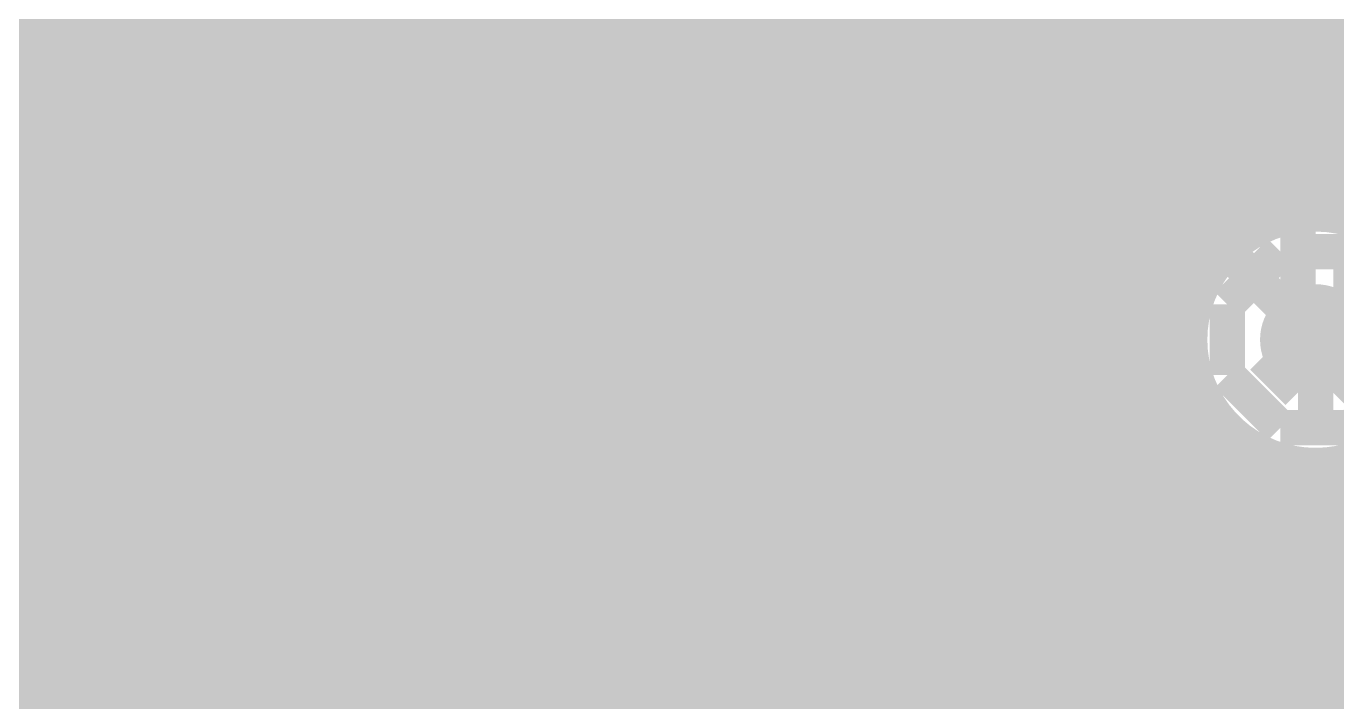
# Model space of a CAD drawing. Extents: x 980 to 1163, y 595 to 881.
# Drawn here: x 1112.76 to 1122.21, y 814.45 to 819.32 of the extents above; entities that cross this region are included whole.
import ezdxf

# ---------------------------------------------------------------- set-up
doc = ezdxf.new("R2010")
doc.units = 0
doc.header["$LTSCALE"] = 10
doc.header["$MEASUREMENT"] = 0
doc.layers.get('0').update_dxf_attribs({"linetype": 'CONTINUOUS'})
for name, color, linetype in [('22-304-2_BOT', 7, 'CONTINUOUS'), ('22-304-2_DRD', 7, 'CONTINUOUS'), ('22-304-2_DRL', 2, 'CONTINUOUS'), ('22-304-2_IN1', 4, 'CONTINUOUS'), ('22-304-2_IN2', 3, 'CONTINUOUS'), ('22-304-2_SMB', 5, 'CONTINUOUS'), ('22-304-2_SPB', 14, 'CONTINUOUS'), ('22-304-2_SSB', 12, 'CONTINUOUS'), ('22-304-2_TOP', 13, 'CONTINUOUS'), ('THRUHOLE_TAP', 7, 'CONTINUOUS')]:
    doc.layers.add(name, color=color, linetype=linetype)

# ---------------------------------------------------------------- blocks, each defined once
blk = doc.blocks.new('RECTANGLE_4')
blk.add_solid([(0.25019, 0.40005), (0.25019, -0.40005), (-0.25019, 0.40005), (-0.25019, -0.40005)])
blk = doc.blocks.new('ROUND_39')
at = {"const_width": 0.40005}
blk.add_lwpolyline([(-0.200024, 0, 1), (0.200024, 0, 1)], format="xyb", close=True, dxfattribs=at)
blk = doc.blocks.new('ROUND_88')
at = {"const_width": 0.10033}
blk.add_lwpolyline([(-0.050164, 0, 1), (0.050164, 0, 1)], format="xyb", close=True, dxfattribs=at)
blk = doc.blocks.new('ROUND_42')
at = {"const_width": 0.40005}
blk.add_lwpolyline([(-0.200024, 0, 1), (0.200024, 0, 1)], format="xyb", close=True, dxfattribs=at)
blk = doc.blocks.new('ROUND_80')
at = {"const_width": 0.10033}
blk.add_lwpolyline([(-0.050164, 0, 1), (0.050164, 0, 1)], format="xyb", close=True, dxfattribs=at)

msp = doc.modelspace()

# ---------------------------------------------------------------- linework, layer by layer
at = {"layer": '22-304-2_BOT'}
for points, const_width in [([(1118.7543, 818.4754), (1118.7695, 818.4602), (1119.8973, 818.4602), (1120.6593, 819.2222), (1120.6593, 820.0858)], 0.635), ([(1121.9293, 820.0858), (1121.9293, 817.1902), (1122.0563, 817.0632)], 0.254), ([(1112.6837, 819.3187), (1112.6837, 814.5536)], 0.254), ([(1112.8894, 819.2222), (1110.9209, 819.2222)], 0.254), ([(1112.9123, 819.2145), (1112.9123, 814.6578)], 0.254), ([(1113.1409, 819.179), (1113.1409, 814.6933)], 0.254), ([(1113.3517, 819.1968), (1113.3517, 818.9301)], 0.254), ([(1113.3517, 818.9936), (1110.9869, 818.9936)], 0.254), ([(1114.6217, 818.9301), (1113.3517, 818.9301)], 0.254), ([(1113.3695, 818.9301), (1113.3695, 814.9448)], 0.254), ([(1113.5981, 818.9301), (1113.5981, 814.9448)], 0.254), ([(1113.8267, 818.9301), (1113.8267, 814.9448)], 0.254), ([(1114.0553, 818.9301), (1114.0553, 814.9448)], 0.254), ([(1114.2839, 818.9301), (1114.2839, 814.9448)], 0.254), ([(1114.5125, 818.9301), (1114.5125, 814.9448)], 0.254), ([(1115.2668, 818.9301), (1114.6217, 818.9301)], 0.254), ([(1114.7411, 818.9301), (1114.7411, 814.9448)], 0.254), ([(1114.9697, 818.9301), (1114.9697, 814.9448)], 0.254), ([(1115.1983, 818.9301), (1115.1983, 814.9448)], 0.254), ([(1115.564, 818.9301), (1115.2668, 818.9301)], 0.254), ([(1115.4269, 818.9301), (1115.4269, 814.9448)], 0.254), ([(1115.4853, 818.765), (1111.0428, 818.765)], 0.254), ([(1117.4843, 818.4754), (1116.3565, 818.4754), (1116.3413, 818.4602)], 0.635), ([(1116.3413, 818.4602), (1116.3565, 818.4754), (1117.4843, 818.4754)], 0.635), ([(1117.4843, 818.4754), (1116.3565, 818.4754), (1116.3413, 818.4602)], 0.635), ([(1118.7543, 818.4754), (1118.7543, 817.4442)], 0.635), ([(1118.7543, 818.4754), (1118.7543, 817.4442)], 0.635), ([(1121.2943, 818.6938), (1121.2943, 817.5559)], 0.254), ([(1121.2358, 818.6303), (1120.4891, 817.8836)], 0.254), ([(1115.437, 818.5364), (1111.0885, 818.5364)], 0.254), ([(1121.2943, 818.5364), (1121.1393, 818.5364)], 0.254), ([(1121.1419, 818.5364), (1121.1419, 814.9448)], 0.254), ([(1115.4472, 818.3078), (1111.1216, 818.3078)], 0.254), ([(1121.2943, 818.3078), (1120.9107, 818.3078)], 0.254), ([(1120.9133, 818.3078), (1120.9133, 814.9448)], 0.254), ([(1115.5183, 818.0792), (1111.1444, 818.0792)], 0.254), ([(1121.2943, 818.0792), (1120.6821, 818.0792)], 0.254), ([(1120.6847, 818.0792), (1120.6847, 814.9448)], 0.254), ([(1115.6682, 817.8506), (1111.1571, 817.8506)], 0.254), ([(1115.6555, 817.8658), (1115.6555, 814.9448)], 0.254), ([(1121.2943, 817.8506), (1120.4535, 817.8506)], 0.254), ([(1120.4561, 817.8531), (1120.4561, 814.9448)], 0.254), ([(1115.9933, 817.622), (1111.1597, 817.622)], 0.254), ([(1115.8841, 817.6753), (1115.8841, 814.9448)], 0.254), ([(1116.7273, 817.6372), (1116.7273, 817.5686)], 0.254), ([(1119.8973, 817.6347), (1119.6407, 817.6347)], 0.254), ([(1121.2943, 817.622), (1119.6433, 817.622)], 0.254), ([(1119.7703, 817.6347), (1119.7703, 814.9448)], 0.254), ([(1119.9989, 817.6397), (1119.9989, 814.9448)], 0.254), ([(1120.2275, 817.7032), (1120.2275, 814.9448)], 0.254), ([(1116.1127, 817.5813), (1116.1127, 814.9448)], 0.254), ([(1116.3413, 817.5534), (1116.3413, 814.9448)], 0.254), ([(1116.5699, 817.5813), (1116.5699, 813.7942)], 0.254), ([(1117.8551, 817.5686), (1116.7273, 817.5686)], 0.254), ([(1116.7985, 817.5686), (1116.7985, 813.5656)], 0.254), ([(1117.0271, 817.5686), (1117.0271, 808.0462)], 0.254), ([(1117.2557, 817.5686), (1117.2557, 808.0462)], 0.254), ([(1117.4843, 817.5686), (1117.4843, 809.4686)], 0.254), ([(1117.7129, 817.5686), (1117.7129, 809.4686)], 0.254), ([(1117.8475, 817.3934), (1111.152, 817.3934)], 0.254), ([(1121.2104, 817.3934), (1119.661, 817.3934)], 0.254), ([(1117.8907, 817.1648), (1111.1317, 817.1648)], 0.254), ([(1121.1546, 817.1648), (1119.6179, 817.1648)], 0.254), ([(1117.9415, 817.0403), (1117.9415, 809.4686)], 0.254), ([(1119.5417, 816.992), (1119.5417, 814.6933)], 0.254), ([(1118.0024, 816.9362), (1111.1038, 816.9362)], 0.254), ([(1121.1571, 816.9362), (1119.5061, 816.9362)], 0.254), ([(1118.2234, 816.7076), (1111.0631, 816.7076)], 0.254), ([(1118.1701, 816.7482), (1118.1701, 809.4686)], 0.254), ([(1121.2206, 816.7076), (1119.2851, 816.7076)], 0.254), ([(1119.3131, 816.7279), (1119.3131, 814.6705)], 0.254), ([(1118.3987, 816.6085), (1118.3987, 809.4686)], 0.254), ([(1119.0845, 816.5983), (1119.0845, 814.5841)], 0.254), ([(1118.6273, 816.545), (1118.6273, 813.9694)], 0.254), ([(1118.8559, 816.5425), (1118.8559, 814.4089)], 0.254), ([(1121.3603, 816.479), (1111.0123, 816.479)], 0.254), ([(1121.3705, 816.4688), (1121.3705, 814.9448)], 0.254), ([(1121.6524, 816.2504), (1110.9488, 816.2504)], 0.254), ([(1121.5991, 816.2783), (1121.5991, 814.9448)], 0.254), ([(1121.8277, 816.1843), (1121.8277, 814.9448)], 0.254), ([(1122.0563, 816.1564), (1122.0563, 814.9448)], 0.254), ([(1122.2849, 816.1843), (1122.2849, 814.9448)], 0.254), ([(1122.8437, 816.0218), (1110.8726, 816.0218)], 0.254), ([(1122.8437, 815.7932), (1110.7863, 815.7932)], 0.254), ([(1122.8437, 815.5646), (1110.6847, 815.5646)], 0.254), ([(1122.8437, 815.336), (1110.5704, 815.336)], 0.254), ([(1122.8437, 815.1074), (1110.4408, 815.1074)], 0.254), ([(1113.3517, 814.9448), (1113.3517, 814.6756)], 0.254), ([(1114.6217, 814.9448), (1113.3517, 814.9448)], 0.254), ([(1115.2668, 814.9448), (1114.6217, 814.9448)], 0.254), ([(1116.5368, 814.9448), (1115.2668, 814.9448)], 0.254), ([(1116.5368, 814.9448), (1116.5368, 813.8272)], 0.254), ([(1120.9717, 814.9448), (1119.7017, 814.9448)], 0.254), ([(1119.7017, 814.9448), (1119.7017, 814.6756)], 0.254), ([(1121.6168, 814.9448), (1120.9717, 814.9448)], 0.254), ([(1122.3433, 814.9448), (1121.6168, 814.9448)], 0.254), ([(1113.3517, 814.8788), (1110.2961, 814.8788)], 0.254), ([(1119.7017, 814.8788), (1116.5368, 814.8788)], 0.254), ([(1112.8869, 814.6502), (1110.131, 814.6502)], 0.254), ([(1119.2369, 814.6502), (1116.5368, 814.6502)], 0.254), ([(1118.8686, 814.4216), (1116.5368, 814.4216)], 0.254)]:
    msp.add_lwpolyline(points, dxfattribs=dict(at, const_width=const_width))
at = {"layer": '22-304-2_BOT', "const_width": 0.254}
for points in [[(1112.2595, 820.0858, 0.414214), (1113.1663, 819.179)], [(1112.2595, 820.0858, 0.414214), (1113.1663, 819.179)], [(1113.1663, 819.179, 0.051451), (1113.3514, 819.1981)], [(1113.1663, 819.179, 0.051451), (1113.3514, 819.1981)], [(1115.564, 818.9275, 0.136178), (1115.4343, 818.4602)], [(1115.564, 818.9275, 0.136178), (1115.4343, 818.4602)], [(1121.2435, 818.638, 0.022865), (1121.2944, 818.6938)], [(1121.2435, 818.638, 0.022865), (1121.2944, 818.6938)], [(1115.4345, 818.4602, 0.414214), (1116.3413, 817.5534)], [(1115.4345, 818.4602, 0.414214), (1116.3413, 817.5534)], [(1119.8973, 817.6347, 0.198912), (1120.481, 817.8764)], [(1119.8973, 817.6347, 0.198912), (1120.481, 817.8764)], [(1116.3413, 817.5534, 0.109464), (1116.7243, 817.6383)], [(1116.3413, 817.5534, 0.109464), (1116.7243, 817.6383)], [(1119.661, 817.4442, 0.052969), (1119.6408, 817.6347)], [(1117.8551, 817.5686, 0.0344), (1117.8465, 817.4442)], [(1121.2943, 817.5559, 0.1445), (1121.1488, 817.0632)], [(1117.8475, 817.4442, 0.414214), (1118.7543, 816.5374)], [(1118.7543, 816.5374, 0.414214), (1119.661, 817.4442)], [(1121.1495, 817.0632, 0.414214), (1122.0563, 816.1564)], [(1122.0563, 816.1564, 0.268585), (1122.8437, 816.611)], [(1113.1663, 814.6933, 0.414214), (1112.2595, 813.7866)], [(1113.3517, 814.6756, 0.051451), (1113.1663, 814.6947)], [(1119.5163, 814.6933, 0.414214), (1118.6095, 813.7866)], [(1119.7017, 814.6756, 0.051451), (1119.5163, 814.6947)]]:
    msp.add_lwpolyline(points, format="xyb", dxfattribs=at)
at = {"layer": '22-304-2_DRD', "const_width": 0.254}
for points in [[(1116.0873, 819.0952), (1115.7063, 818.7142)], [(1116.0873, 819.0952), (1115.7063, 818.7142)], [(1116.0873, 819.0952), (1115.7063, 818.7142)], [(1116.5953, 819.0952), (1116.0873, 819.0952)], [(1116.5953, 819.0952), (1116.0873, 819.0952)], [(1116.5953, 819.0952), (1116.0873, 819.0952)], [(1116.9763, 818.7142), (1116.5953, 819.0952)], [(1116.9763, 818.7142), (1116.5953, 819.0952)], [(1116.9763, 818.7142), (1116.5953, 819.0952)], [(1122.4373, 819.0952), (1122.0563, 818.7142)], [(1122.4373, 819.0952), (1122.0563, 818.7142)], [(1116.0873, 818.8412), (1116.0873, 818.7142)], [(1116.2143, 818.8412), (1116.0873, 818.8412)], [(1116.0873, 818.8412), (1116.0873, 818.7142)], [(1116.2143, 818.8412), (1116.0873, 818.8412)], [(1116.0873, 818.8412), (1116.0873, 818.7142)], [(1116.2143, 818.8412), (1116.0873, 818.8412)], [(1116.2143, 818.7142), (1116.2143, 818.8412)], [(1116.2143, 818.7142), (1116.2143, 818.8412)], [(1116.2143, 818.7142), (1116.2143, 818.8412)], [(1116.4683, 818.8412), (1116.4683, 818.7142)], [(1116.5953, 818.8412), (1116.4683, 818.8412)], [(1116.4683, 818.8412), (1116.4683, 818.7142)], [(1116.5953, 818.8412), (1116.4683, 818.8412)], [(1116.4683, 818.8412), (1116.4683, 818.7142)], [(1116.5953, 818.8412), (1116.4683, 818.8412)], [(1116.5953, 818.7142), (1116.5953, 818.8412)], [(1116.5953, 818.7142), (1116.5953, 818.8412)], [(1116.5953, 818.7142), (1116.5953, 818.8412)], [(1115.7063, 818.7142), (1115.7063, 818.2062)], [(1115.7063, 818.7142), (1115.7063, 818.2062)], [(1115.7063, 818.7142), (1115.7063, 818.2062)], [(1116.0873, 818.7142), (1116.2143, 818.7142)], [(1116.0873, 818.7142), (1116.2143, 818.7142)], [(1116.0873, 818.7142), (1116.2143, 818.7142)], [(1116.4683, 818.7142), (1116.5953, 818.7142)], [(1116.4683, 818.7142), (1116.5953, 818.7142)], [(1116.4683, 818.7142), (1116.5953, 818.7142)], [(1116.9763, 818.2062), (1116.9763, 818.7142)], [(1116.9763, 818.2062), (1116.9763, 818.7142)], [(1116.9763, 818.2062), (1116.9763, 818.7142)], [(1122.0563, 818.7142), (1122.0563, 818.2062)], [(1122.0563, 818.7142), (1122.0563, 818.2062)], [(1116.2143, 818.0792), (1115.9603, 818.3332)], [(1116.2143, 818.0792), (1115.9603, 818.3332)], [(1116.2143, 818.0792), (1115.9603, 818.3332)], [(1116.7223, 818.3332), (1116.4683, 818.0792)], [(1116.7223, 818.3332), (1116.4683, 818.0792)], [(1116.7223, 818.3332), (1116.4683, 818.0792)], [(1122.5643, 818.0792), (1122.3103, 818.3332)], [(1122.5643, 818.0792), (1122.3103, 818.3332)], [(1115.7063, 818.2062), (1116.0873, 817.8252)], [(1115.7063, 818.2062), (1116.0873, 817.8252)], [(1115.7063, 818.2062), (1116.0873, 817.8252)], [(1116.5953, 817.8252), (1116.9763, 818.2062)], [(1116.5953, 817.8252), (1116.9763, 818.2062)], [(1116.5953, 817.8252), (1116.9763, 818.2062)], [(1122.0563, 818.2062), (1122.4373, 817.8252)], [(1122.0563, 818.2062), (1122.4373, 817.8252)], [(1116.4683, 818.0792), (1116.2143, 818.0792)], [(1116.4683, 818.0792), (1116.2143, 818.0792)], [(1116.4683, 818.0792), (1116.2143, 818.0792)], [(1118.5003, 818.0792), (1118.1193, 817.6982)], [(1118.5003, 818.0792), (1118.1193, 817.6982)], [(1119.0083, 818.0792), (1118.5003, 818.0792)], [(1119.0083, 818.0792), (1118.5003, 818.0792)], [(1119.3893, 817.6982), (1119.0083, 818.0792)], [(1119.3893, 817.6982), (1119.0083, 818.0792)], [(1116.0873, 817.8252), (1116.5953, 817.8252)], [(1116.0873, 817.8252), (1116.5953, 817.8252)], [(1116.0873, 817.8252), (1116.5953, 817.8252)], [(1118.5003, 817.8252), (1118.5003, 817.6982)], [(1118.6273, 817.8252), (1118.5003, 817.8252)], [(1118.5003, 817.8252), (1118.5003, 817.6982)], [(1118.6273, 817.8252), (1118.5003, 817.8252)], [(1118.6273, 817.6982), (1118.6273, 817.8252)], [(1118.6273, 817.6982), (1118.6273, 817.8252)], [(1118.8813, 817.8252), (1118.8813, 817.6982)], [(1119.0083, 817.8252), (1118.8813, 817.8252)], [(1118.8813, 817.8252), (1118.8813, 817.6982)], [(1119.0083, 817.8252), (1118.8813, 817.8252)], [(1119.0083, 817.6982), (1119.0083, 817.8252)], [(1119.0083, 817.6982), (1119.0083, 817.8252)], [(1118.1193, 817.6982), (1118.1193, 817.1902)], [(1118.1193, 817.6982), (1118.1193, 817.1902)], [(1118.5003, 817.6982), (1118.6273, 817.6982)], [(1118.5003, 817.6982), (1118.6273, 817.6982)], [(1118.8813, 817.6982), (1119.0083, 817.6982)], [(1118.8813, 817.6982), (1119.0083, 817.6982)], [(1119.3893, 817.1902), (1119.3893, 817.6982)], [(1119.3893, 817.1902), (1119.3893, 817.6982)], [(1121.8023, 817.6982), (1121.4213, 817.3172)], [(1122.3103, 817.6982), (1121.8023, 817.6982)], [(1122.6913, 817.3172), (1122.3103, 817.6982)], [(1121.8023, 817.4442), (1121.8023, 817.3172)], [(1121.9293, 817.4442), (1121.8023, 817.4442)], [(1121.9293, 817.3172), (1121.9293, 817.4442)], [(1122.1833, 817.4442), (1122.1833, 817.3172)], [(1122.3103, 817.4442), (1122.1833, 817.4442)], [(1122.3103, 817.3172), (1122.3103, 817.4442)], [(1118.6273, 817.0632), (1118.3733, 817.3172)], [(1118.6273, 817.0632), (1118.3733, 817.3172)], [(1119.1353, 817.3172), (1118.8813, 817.0632)], [(1119.1353, 817.3172), (1118.8813, 817.0632)], [(1121.4213, 817.3172), (1121.4213, 816.8092)], [(1121.8023, 817.3172), (1121.9293, 817.3172)], [(1122.1833, 817.3172), (1122.3103, 817.3172)], [(1118.1193, 817.1902), (1118.5003, 816.8092)], [(1118.1193, 817.1902), (1118.5003, 816.8092)], [(1119.0083, 816.8092), (1119.3893, 817.1902)], [(1119.0083, 816.8092), (1119.3893, 817.1902)], [(1118.8813, 817.0632), (1118.6273, 817.0632)], [(1118.8813, 817.0632), (1118.6273, 817.0632)], [(1121.9293, 816.6822), (1121.6753, 816.9362)], [(1122.4373, 816.9362), (1122.1833, 816.6822)], [(1118.5003, 816.8092), (1119.0083, 816.8092)], [(1118.5003, 816.8092), (1119.0083, 816.8092)], [(1121.4213, 816.8092), (1121.8023, 816.4282)], [(1122.3103, 816.4282), (1122.6913, 816.8092)], [(1122.1833, 816.6822), (1121.9293, 816.6822)], [(1121.8023, 816.4282), (1122.3103, 816.4282)], [(1112.9123, 814.4216), (1112.5313, 814.0406)], [(1113.4203, 814.4216), (1112.9123, 814.4216)], [(1113.8013, 814.0406), (1113.4203, 814.4216)], [(1119.2623, 814.4216), (1118.8813, 814.0406)], [(1119.7703, 814.4216), (1119.2623, 814.4216)], [(1120.1513, 814.0406), (1119.7703, 814.4216)]]:
    msp.add_lwpolyline(points, dxfattribs=at)
at = {"layer": '22-304-2_IN1', "const_width": 0.254}
for points in [[(1112.8107, 826.3342), (1112.8107, 808.6532)], [(1113.0393, 826.3342), (1113.0393, 808.4119)], [(1113.2679, 826.3342), (1113.2679, 805.5773)], [(1113.4965, 826.3342), (1113.4965, 805.8389)], [(1113.7251, 826.3342), (1113.7251, 805.971)], [(1113.9537, 826.3342), (1113.9537, 812.2118)], [(1114.1823, 826.3342), (1114.1823, 812.5801)], [(1114.4109, 826.3342), (1114.4109, 812.7426)], [(1114.6395, 826.3342), (1114.6395, 812.8214)], [(1114.8681, 826.3342), (1114.8681, 812.8391)], [(1115.0967, 824.2768), (1115.0967, 812.796)], [(1118.5257, 824.2768), (1118.5257, 804.5029)], [(1118.7543, 824.0482), (1118.7543, 804.5003)], [(1115.3253, 823.9085), (1115.3253, 812.6842)], [(1116.4683, 823.8043), (1116.4683, 795.4732)], [(1118.9829, 823.8196), (1118.9829, 804.4368)], [(1115.5539, 823.7434), (1115.5539, 812.4632)], [(1116.2397, 823.6926), (1116.2397, 795.4732)], [(1115.7825, 823.6646), (1115.7825, 795.4732)], [(1116.0111, 823.6494), (1116.0111, 795.4732)], [(1119.2115, 823.591), (1119.2115, 804.2946)], [(1119.4401, 823.3624), (1119.4401, 804.005)], [(1119.6687, 823.1338), (1119.6687, 798.892)], [(1119.8973, 822.9052), (1119.8973, 798.9199)], [(1120.1259, 822.6766), (1120.1259, 798.892)], [(1120.3545, 822.448), (1120.3545, 798.798)], [(1120.5831, 822.2194), (1120.5831, 798.6075)], [(1120.8117, 821.9908), (1120.8117, 795.4732)], [(1121.0403, 821.7622), (1121.0403, 804.0939)], [(1121.2689, 821.5336), (1121.2689, 817.5153)], [(1116.6969, 821.31), (1116.6969, 798.544)], [(1118.2971, 821.3583), (1118.2971, 804.447)], [(1121.4975, 821.305), (1121.4975, 817.7769)], [(1116.9255, 821.0459), (1116.9255, 798.765)], [(1118.0685, 821.0662), (1118.0685, 804.3149)], [(1121.7261, 821.0764), (1121.7261, 817.909)], [(1117.8399, 820.9265), (1117.8399, 804.0533)], [(1117.1541, 820.9163), (1117.1541, 798.8768)], [(1117.3827, 820.8605), (1117.3827, 798.9199)], [(1117.6113, 820.863), (1117.6113, 798.9022)], [(1121.9547, 820.8478), (1121.9547, 817.9649)], [(1122.1833, 820.7462), (1122.1833, 817.9623)], [(1138.0684, 819.3492), (1109.2496, 819.3492)], [(1137.9541, 819.1206), (1109.3613, 819.1206)], [(1137.8627, 818.892), (1109.4553, 818.892)], [(1137.789, 818.6634), (1109.529, 818.6634)], [(1125.2084, 818.4348), (1109.5874, 818.4348)], [(1124.9874, 818.2062), (1109.628, 818.2062)], [(1124.8757, 817.9776), (1109.656, 817.9776)], [(1121.4619, 817.749), (1109.6661, 817.749)], [(1121.2714, 817.5204), (1109.6636, 817.5204)], [(1121.1774, 817.2918), (1109.6433, 817.2918)], [(1121.1495, 817.0632), (1109.6103, 817.0632)], [(1121.1774, 816.8346), (1109.5595, 816.8346)], [(1121.2714, 816.606), (1109.4934, 816.606)], [(1121.2689, 816.611), (1121.2689, 804.3352)], [(1121.4619, 816.3774), (1109.4121, 816.3774)], [(1121.4975, 816.3469), (1121.4975, 804.4546)], [(1121.7261, 816.2173), (1121.7261, 804.5054)], [(1123.212, 816.1488), (1109.3105, 816.1488)], [(1121.9547, 816.1615), (1121.9547, 804.4952)], [(1122.1833, 816.164), (1122.1833, 804.4241)], [(1123.6514, 815.9202), (1109.1861, 815.9202)], [(1132.6862, 815.6916), (1109.0413, 815.6916)], [(1133.0113, 815.463), (1108.8686, 815.463)], [(1138.6552, 815.2344), (1108.6628, 815.2344)], [(1138.9015, 815.0058), (1108.4165, 815.0058)], [(1139.2038, 814.7772), (1108.1117, 814.7772)], [(1139.6, 814.5486), (1107.718, 814.5486)]]:
    msp.add_lwpolyline(points, dxfattribs=at)
for points in [[(1122.0563, 817.9699, 0.414214), (1121.1495, 817.0632)], [(1122.963, 817.0657, 0.413393), (1122.0563, 817.9699)], [(1121.1495, 817.0632, 0.414214), (1122.0563, 816.1564)], [(1122.0563, 816.1564, 0.332619), (1122.9275, 816.8066)]]:
    msp.add_lwpolyline(points, format="xyb", dxfattribs=at)
at = {"layer": '22-304-2_IN2'}
for points, const_width in [([(1114.2839, 828.7726), (1114.2839, 817.4746)], 0.254), ([(1114.5125, 828.544), (1114.5125, 817.246)], 0.254), ([(1114.7411, 828.3154), (1114.7411, 817.0174)], 0.254), ([(1118.6273, 824.4292), (1118.6273, 818.4627)], 0.254), ([(1114.9697, 824.2869), (1114.9697, 816.7888)], 0.254), ([(1118.8559, 824.2006), (1118.8559, 818.4652)], 0.254), ([(1119.0845, 823.972), (1119.0845, 818.4144)], 0.254), ([(1115.1983, 823.8678), (1115.1983, 816.5602)], 0.254), ([(1115.4269, 823.6799), (1115.4269, 818.925)], 0.254), ([(1119.3131, 823.7434), (1119.3131, 818.3052)], 0.254), ([(1115.6555, 823.5757), (1115.6555, 819.2222)], 0.254), ([(1115.8841, 823.5325), (1115.8841, 819.3796)], 0.254), ([(1119.5417, 823.5148), (1119.5417, 818.102)], 0.254), ([(1119.7703, 823.2862), (1119.7703, 817.5889)], 0.254), ([(1119.9989, 823.0576), (1119.9989, 814.6908)], 0.254), ([(1120.2275, 822.829), (1120.2275, 814.5257)], 0.254), ([(1120.4561, 822.6004), (1120.4561, 814.198)], 0.254), ([(1120.6847, 822.3718), (1120.6847, 811.8485)], 0.254), ([(1120.9133, 822.1432), (1120.9133, 811.8485)], 0.254), ([(1121.1419, 821.9146), (1121.1419, 817.528)], 0.254), ([(1121.3705, 821.686), (1121.3705, 817.8252)], 0.254), ([(1121.5991, 821.6352), (1121.5991, 817.9826)], 0.254), ([(1121.8277, 821.6352), (1121.8277, 819.0139)], 0.254), ([(1122.0563, 821.6352), (1122.0563, 819.2653)], 0.254), ([(1122.2849, 821.6352), (1122.2849, 819.4025)], 0.254), ([(1118.3987, 821.2948), (1118.3987, 818.4068)], 0.254), ([(1116.7985, 820.9976), (1116.7985, 819.3796)], 0.254), ([(1118.1701, 820.9976), (1118.1701, 818.2874)], 0.254), ([(1117.0271, 820.8427), (1117.0271, 819.2222)], 0.254), ([(1117.9415, 820.8427), (1117.9415, 818.069)], 0.254), ([(1117.2557, 820.7614), (1117.2557, 818.925)], 0.254), ([(1117.7129, 820.7614), (1117.7129, 814.0456)], 0.254), ([(1117.4843, 820.736), (1117.4843, 814.2742)], 0.254), ([(1114.0553, 819.5727), (1114.0553, 817.7032)], 0.254), ([(1113.8267, 819.3009), (1113.8267, 817.9318)], 0.254), ([(1112.6837, 819.1815), (1112.6837, 818.8869)], 0.254), ([(1113.5981, 819.1561), (1113.5981, 818.1604)], 0.254), ([(1115.6529, 819.2222), (1113.72, 819.2222)], 0.254), ([(1122.0029, 819.2222), (1117.0271, 819.2222)], 0.254), ([(1112.9123, 819.0926), (1112.9123, 818.7853)], 0.254), ([(1113.1409, 819.0596), (1113.1409, 818.6151)], 0.254), ([(1113.3695, 819.0799), (1113.3695, 818.389)], 0.254), ([(1115.465, 818.9936), (1109.5417, 818.9936)], 0.254), ([(1121.815, 818.9936), (1117.2176, 818.9936)], 0.254), ([(1115.3608, 818.765), (1112.9453, 818.765)], 0.254), ([(1121.7108, 818.765), (1117.3217, 818.765)], 0.254), ([(1113.1815, 818.577), (1119.9125, 811.8485)], 0.254), ([(1115.3176, 818.5364), (1113.2221, 818.5364)], 0.254), ([(1121.6676, 818.5364), (1117.3649, 818.5364)], 0.254), ([(1115.3253, 818.3078), (1113.4507, 818.3078)], 0.254), ([(1118.2005, 818.3078), (1117.3547, 818.3078)], 0.254), ([(1121.6753, 818.3078), (1119.308, 818.3078)], 0.254), ([(1141.1596, 817.6905), (1138.5586, 817.6905), (1131.4543, 810.5862), (1119.3893, 810.5862), (1112.2849, 817.6905), (1106.1584, 817.6905)], 1.27), ([(1115.3888, 818.0792), (1113.6793, 818.0792)], 0.254), ([(1117.9465, 818.0792), (1117.2938, 818.0792)], 0.254), ([(1121.7388, 818.0792), (1119.5594, 818.0792)], 0.254), ([(1115.4269, 817.9928), (1115.4269, 816.3316)], 0.254), ([(1117.2557, 817.9928), (1117.2557, 814.5028)], 0.254), ([(1115.5158, 817.8506), (1113.9079, 817.8506)], 0.254), ([(1117.8119, 817.8506), (1117.1668, 817.8506)], 0.254), ([(1121.3984, 817.8506), (1119.6966, 817.8506)], 0.254), ([(1115.7494, 817.622), (1114.1365, 817.622)], 0.254), ([(1115.6555, 817.6956), (1115.6555, 816.103)], 0.254), ([(1117.7433, 817.622), (1116.9331, 817.622)], 0.254), ([(1117.0271, 817.6956), (1117.0271, 814.7314)], 0.254), ([(1121.1952, 817.622), (1119.7652, 817.622)], 0.254), ([(1115.8841, 817.5407), (1115.8841, 815.8744)], 0.254), ([(1116.7985, 817.5407), (1116.7985, 814.96)], 0.254), ([(1116.1127, 817.4594), (1116.1127, 815.6458)], 0.254), ([(1116.3413, 817.434), (1116.3413, 815.4172)], 0.254), ([(1116.5699, 817.4594), (1116.5699, 815.1886)], 0.254), ([(1117.7281, 817.3934), (1114.3651, 817.3934)], 0.254), ([(1121.0834, 817.3934), (1119.7779, 817.3934)], 0.254), ([(1119.7703, 817.2994), (1119.7703, 814.7797)], 0.254), ([(1117.7662, 817.1648), (1114.5937, 817.1648)], 0.254), ([(1121.0352, 817.1648), (1119.7423, 817.1648)], 0.254), ([(1117.8627, 816.9362), (1114.8223, 816.9362)], 0.254), ([(1121.0377, 816.9362), (1119.6458, 816.9362)], 0.254), ([(1117.9415, 816.8168), (1117.9415, 813.817)], 0.254), ([(1119.5417, 816.7863), (1119.5417, 814.8127)], 0.254), ([(1118.0405, 816.7076), (1115.0509, 816.7076)], 0.254), ([(1121.0936, 816.7076), (1119.468, 816.7076)], 0.254), ([(1118.1701, 816.6009), (1118.1701, 813.5884)], 0.254), ([(1119.3131, 816.5831), (1119.3131, 814.7924)], 0.254), ([(1121.1419, 816.5958), (1121.1419, 811.8485)], 0.254), ([(1111.7616, 816.4282), (1113.405, 814.7848)], 0.254), ([(1118.4063, 816.479), (1115.2795, 816.479)], 0.254), ([(1118.3987, 816.4815), (1118.3987, 813.3598)], 0.254), ([(1118.6273, 816.4256), (1118.6273, 814.2996)], 0.254), ([(1118.8559, 816.4231), (1118.8559, 814.5714)], 0.254), ([(1119.0845, 816.4713), (1119.0845, 814.7162)], 0.254), ([(1121.213, 816.479), (1119.1022, 816.479)], 0.254), ([(1121.3705, 816.2986), (1121.3705, 811.8485)], 0.254), ([(1121.4289, 816.2504), (1115.5081, 816.2504)], 0.254), ([(1121.5991, 816.1437), (1121.5991, 811.8485)], 0.254), ([(1125.8561, 816.0218), (1115.7367, 816.0218)], 0.254), ([(1121.8277, 816.0624), (1121.8277, 811.8485)], 0.254), ([(1122.0563, 816.037), (1122.0563, 811.8485)], 0.254), ([(1122.2849, 816.0624), (1122.2849, 811.8485)], 0.254), ([(1125.8866, 815.7932), (1115.9653, 815.7932)], 0.254), ([(1125.9755, 815.5646), (1116.1939, 815.5646)], 0.254), ([(1112.6837, 815.5061), (1112.6837, 814.6908)], 0.254), ([(1112.8538, 815.336), (1108.9168, 815.336)], 0.254), ([(1112.9123, 815.2775), (1112.9123, 814.7797)], 0.254), ([(1126.1431, 815.336), (1116.4225, 815.336)], 0.254), ([(1113.0824, 815.1074), (1108.7035, 815.1074)], 0.254), ([(1126.4708, 815.1074), (1116.6511, 815.1074)], 0.254), ([(1113.1409, 815.0489), (1113.1409, 814.8127)], 0.254), ([(1113.311, 814.8788), (1108.4495, 814.8788)], 0.254), ([(1113.3695, 814.8203), (1113.3695, 814.7924)], 0.254), ([(1133.9612, 814.8788), (1116.8797, 814.8788)], 0.254), ([(1118.9625, 814.6502), (1117.1083, 814.6502)], 0.254), ([(1129.5035, 814.6502), (1120.07, 814.6502)], 0.254), ([(1118.7085, 814.4216), (1117.3369, 814.4216)], 0.254), ([(1129.2521, 814.4216), (1120.3214, 814.4216)], 0.254)]:
    msp.add_lwpolyline(points, dxfattribs=dict(at, const_width=const_width))
at = {"layer": '22-304-2_IN2', "const_width": 0.254}
for points in [[(1112.1401, 820.0858, 0.414214), (1113.1663, 819.0596)], [(1112.1401, 820.0858, 0.414214), (1113.1663, 819.0596)], [(1113.1663, 819.0596, 0.414214), (1114.1924, 820.0858)], [(1113.1663, 819.0596, 0.414214), (1114.1924, 820.0858)], [(1116.3413, 819.4863, 0.414214), (1115.3151, 818.4602)], [(1116.3413, 819.4863, 0.414214), (1115.3151, 818.4602)], [(1117.3674, 818.4602, 0.414214), (1116.3413, 819.4863)], [(1117.3674, 818.4602, 0.414214), (1116.3413, 819.4863)], [(1122.6913, 819.4863, 0.414214), (1121.6651, 818.4602)], [(1122.6913, 819.4863, 0.414214), (1121.6651, 818.4602)], [(1113.1764, 818.5821, 0.198912), (1112.2849, 818.9514)], [(1113.1764, 818.5821, 0.198912), (1112.2849, 818.9514)], [(1118.7543, 818.4703, 0.414214), (1117.7281, 817.4442)], [(1119.7804, 817.4442, 0.414214), (1118.7543, 818.4703)], [(1115.3151, 818.4602, 0.414214), (1116.3413, 817.434)], [(1115.3151, 818.4602, 0.414214), (1116.3413, 817.434)], [(1116.3413, 817.434, 0.414214), (1117.3674, 818.4602)], [(1116.3413, 817.434, 0.414214), (1117.3674, 818.4602)], [(1121.6651, 818.4602, 0.104939), (1121.7535, 818.0434)], [(1121.6651, 818.4602, 0.104939), (1121.7535, 818.0434)], [(1121.754, 818.0436, 0.329102), (1121.0301, 817.0632)], [(1117.7281, 817.4442, 0.414214), (1118.7543, 816.418)], [(1118.7543, 816.418, 0.414214), (1119.7804, 817.4442)], [(1121.0301, 817.0632, 0.414214), (1122.0563, 816.037)], [(1122.0563, 816.037, 0.414214), (1123.0824, 817.0632)], [(1113.1663, 814.8127, 0.414214), (1112.1401, 813.7866)], [(1113.405, 814.7848, 0.058761), (1113.1663, 814.8129)], [(1119.5163, 814.8127, 0.414214), (1118.4901, 813.7866)], [(1120.5424, 813.7866, 0.414214), (1119.5163, 814.8127)]]:
    msp.add_lwpolyline(points, format="xyb", dxfattribs=at)
at = {"layer": '22-304-2_SSB'}
for points, const_width in [([(1117.0855, 818.7777), (1116.9839, 818.7777), (1116.9839, 820.1747), (1117.0855, 820.1747)], 0.1524), ([(1117.883, 820.1747), (1117.9846, 820.1747), (1117.9846, 818.7777), (1117.883, 818.7777)], 0.1524), ([(1118.3555, 818.7777), (1118.2539, 818.7777), (1118.2539, 820.1747), (1118.3555, 820.1747)], 0.1524), ([(1119.153, 820.1747), (1119.2546, 820.1747), (1119.2546, 818.7777), (1119.153, 818.7777)], 0.1524), ([(1113.4457, 818.5872), (1113.4457, 814.7772), (1116.4683, 814.7772), (1116.4683, 819.1206), (1113.9791, 819.1206), (1113.4457, 818.5872)], 0.2007), ([(1117.9846, 819.0774), (1117.9846, 819.1764), (1116.9839, 819.1764), (1116.9839, 819.0774), (1117.9846, 819.0774)], 0.1524), ([(1119.2546, 819.0774), (1119.2546, 819.1764), (1118.2539, 819.1764), (1118.2539, 819.0774), (1119.2546, 819.0774)], 0.1524), ([(1119.7957, 818.5872), (1119.7957, 814.7772), (1122.8183, 814.7772), (1122.8183, 819.1206), (1120.3291, 819.1206), (1119.7957, 818.5872)], 0.2007), ([(1117.2353, 817.5458), (1117.2353, 817.0708), (1117.9135, 817.3095), (1117.9135, 817.4264), (1116.8975, 817.4264)], 0.1524), ([(1118.8025, 817.4873), (1118.9702, 817.5458), (1119.1403, 817.5458), (1119.3105, 817.4873), (1119.3105, 817.1317), (1119.1403, 817.0708), (1118.9702, 817.0708), (1118.8025, 817.1317), (1118.8025, 817.4873), (1118.6323, 817.5458), (1118.4622, 817.5458), (1118.2945, 817.4873), (1118.2945, 817.1317), (1118.4622, 817.0708), (1118.6323, 817.0708), (1118.8025, 817.1317)], 0.1524), ([(1116.8975, 816.7076), (1116.8975, 816.4713)], 0.1524), ([(1118.2945, 816.7076), (1118.2945, 816.4713)], 0.1524), ([(1116.8975, 816.5882), (1117.9135, 816.5882), (1117.7433, 816.4713)], 0.1524), ([(1118.2945, 816.5882), (1119.3105, 816.5882), (1119.1403, 816.4713)], 0.1524), ([(1116.8975, 815.5138), (1116.8975, 815.8694), (1117.2353, 815.9887), (1117.5732, 815.9887), (1117.9135, 815.8694), (1117.9135, 815.5138)], 0.1524), ([(1118.2945, 815.5138), (1118.2945, 815.8694), (1118.6323, 815.9887), (1118.9702, 815.9887), (1119.3105, 815.8694), (1119.3105, 815.5138)], 0.1524), ([(1116.8975, 815.5722), (1117.9135, 815.5722)], 0.1524), ([(1118.2945, 815.5722), (1119.3105, 815.5722)], 0.1524), ([(1113.6158, 815.3664), (1113.6158, 815.0108), (1113.4457, 814.8915), (1113.278, 814.8915), (1113.1078, 815.0108), (1113.1078, 815.3664), (1114.1238, 815.3664)], 0.1524), ([(1113.6158, 815.0693), (1114.1238, 814.8915)], 0.1524), ([(1114.1238, 814.4089), (1113.1078, 814.0533), (1113.1078, 814.5282)], 0.1524)]:
    msp.add_lwpolyline(points, dxfattribs=dict(at, const_width=const_width))
at = {"layer": '22-304-2_TOP', "const_width": 0.254}
for points in [[(1114.2839, 828.7726), (1114.2839, 809.1714)], [(1114.5125, 828.544), (1114.5125, 809.4)], [(1114.7411, 828.3154), (1114.7411, 809.6286)], [(1114.9697, 828.0868), (1114.9697, 809.8572)], [(1122.0563, 817.0632), (1121.2943, 817.8252), (1121.2943, 820.7462), (1117.4843, 824.5562), (1115.9603, 824.5562)], [(1115.1983, 824.0634), (1115.1983, 810.0858)], [(1116.5699, 823.8831), (1116.5699, 819.339)], [(1115.4269, 823.8221), (1115.4269, 810.3144)], [(1115.6555, 823.7002), (1115.6555, 819.0545)], [(1116.3413, 823.7332), (1116.3413, 819.3669)], [(1115.8841, 823.6519), (1115.8841, 819.245)], [(1116.1127, 823.6621), (1116.1127, 819.339)], [(1118.3987, 822.7426), (1118.3987, 818.2798)], [(1118.6273, 822.514), (1118.6273, 818.3433)], [(1118.8559, 822.2854), (1118.8559, 818.3459)], [(1119.0845, 822.0568), (1119.0845, 818.29)], [(1119.3131, 821.8282), (1119.3131, 818.1579)], [(1111.8963, 797.2512), (1111.8963, 805.8872), (1117.4843, 811.4752), (1117.4843, 821.7622)], [(1119.5417, 821.5996), (1119.5417, 817.8963)], [(1122.0563, 821.6352), (1122.0563, 819.1079)], [(1122.2849, 821.6352), (1122.2849, 819.2704)], [(1119.7703, 821.371), (1119.7703, 814.6578)], [(1116.7985, 821.1678), (1116.7985, 819.245)], [(1118.1701, 821.1678), (1118.1701, 818.1376)], [(1119.9989, 821.1424), (1119.9989, 814.5536)], [(1116.8493, 821.1145), (1116.8493, 819.212)], [(1118.1193, 821.1145), (1118.1193, 818.0919)], [(1120.2275, 820.9138), (1120.2275, 814.3504)], [(1121.9293, 820.7462), (1121.9293, 818.9529)], [(1120.4561, 820.6852), (1120.4561, 807.8684)], [(1120.6593, 820.482), (1120.6593, 817.8252)], [(1114.0553, 819.9029), (1114.0553, 813.9694)], [(1113.8267, 819.4635), (1113.8267, 814.4089)], [(1113.5981, 819.2882), (1113.5981, 814.5841)], [(1112.9123, 819.2145), (1112.9123, 814.6578)], [(1113.1409, 819.179), (1113.1409, 814.6933)], [(1113.3695, 819.2018), (1113.3695, 814.6705)], [(1115.8485, 819.2222), (1113.4431, 819.2222)], [(1120.6593, 819.2222), (1118.1193, 819.2222)], [(1122.1985, 819.2222), (1121.9293, 819.2222)], [(1115.6072, 818.9936), (1112.9123, 818.9936)], [(1120.6593, 818.9936), (1118.1193, 818.9936)], [(1121.9572, 818.9936), (1121.9293, 818.9936)], [(1115.4853, 818.765), (1112.9123, 818.765)], [(1120.6593, 818.765), (1118.1193, 818.765)], [(1115.437, 818.5364), (1112.9123, 818.5364)], [(1120.6593, 818.5364), (1118.1193, 818.5364)], [(1115.4472, 818.3078), (1112.9123, 818.3078)], [(1118.4749, 818.3078), (1118.1193, 818.3078)], [(1120.6593, 818.3078), (1119.0337, 818.3078)], [(1115.5183, 818.0792), (1112.9123, 818.0792)], [(1120.6593, 818.0792), (1119.402, 818.0792)], [(1115.6682, 817.8506), (1112.9123, 817.8506)], [(1115.6555, 817.8658), (1115.6555, 810.543)], [(1120.6593, 817.8506), (1119.5645, 817.8506)], [(1115.9933, 817.622), (1112.9123, 817.622)], [(1115.8841, 817.6753), (1115.8841, 810.7716)], [(1116.8493, 817.622), (1116.6892, 817.622)], [(1116.7985, 817.6753), (1116.7985, 811.686)], [(1116.8493, 817.7083), (1116.8493, 811.7368)], [(1120.6923, 817.622), (1119.6433, 817.622)], [(1120.6847, 817.6474), (1120.6847, 807.8684)], [(1116.1127, 817.5813), (1116.1127, 811.0002)], [(1116.3413, 817.5534), (1116.3413, 811.2288)], [(1116.5699, 817.5813), (1116.5699, 811.4574)], [(1116.8493, 817.3934), (1112.9123, 817.3934)], [(1120.8294, 817.3934), (1119.661, 817.3934)], [(1120.8498, 817.373), (1121.1495, 817.0733)], [(1120.9133, 817.307), (1120.9133, 807.8684)], [(1116.8493, 817.1648), (1112.9123, 817.1648)], [(1121.0555, 817.1648), (1119.6179, 817.1648)], [(1121.1419, 817.0784), (1121.1419, 807.8684)], [(1119.5417, 816.992), (1119.5417, 814.6933)], [(1116.8493, 816.9362), (1112.9123, 816.9362)], [(1121.1571, 816.9362), (1119.5061, 816.9362)], [(1118.1193, 816.7965), (1118.1193, 811.4752)], [(1116.8493, 816.7076), (1112.9123, 816.7076)], [(1118.2234, 816.7076), (1118.1193, 816.7076)], [(1118.1701, 816.7482), (1118.1701, 807.8684)], [(1121.2206, 816.7076), (1119.2851, 816.7076)], [(1119.3131, 816.7279), (1119.3131, 814.6705)], [(1118.3987, 816.6085), (1118.3987, 807.8684)], [(1119.0845, 816.5983), (1119.0845, 814.5841)], [(1118.6273, 816.545), (1118.6273, 813.9694)], [(1118.8559, 816.5425), (1118.8559, 814.4089)], [(1116.8493, 816.479), (1112.9123, 816.479)], [(1121.3603, 816.479), (1118.1193, 816.479)], [(1121.3705, 816.4688), (1121.3705, 807.8684)], [(1116.8493, 816.2504), (1112.9123, 816.2504)], [(1121.6524, 816.2504), (1118.1193, 816.2504)], [(1121.5991, 816.2783), (1121.5991, 807.8684)], [(1121.8277, 816.1843), (1121.8277, 807.8684)], [(1122.0563, 816.1564), (1122.0563, 807.8684)], [(1122.2849, 816.1843), (1122.2849, 807.8684)], [(1116.8493, 816.0218), (1112.9123, 816.0218)], [(1125.9755, 816.0218), (1118.1193, 816.0218)], [(1116.8493, 815.7932), (1112.9123, 815.7932)], [(1126.011, 815.7932), (1118.1193, 815.7932)], [(1116.8493, 815.5646), (1112.9123, 815.5646)], [(1126.1126, 815.5646), (1118.1193, 815.5646)], [(1116.8493, 815.336), (1112.9123, 815.336)], [(1126.3184, 815.336), (1118.1193, 815.336)], [(1116.8493, 815.1074), (1112.9123, 815.1074)], [(1133.3847, 815.1074), (1118.1193, 815.1074)], [(1116.8493, 814.8788), (1112.9123, 814.8788)], [(1133.6133, 814.8788), (1118.1193, 814.8788)], [(1116.8493, 814.6502), (1113.4457, 814.6502)], [(1119.2369, 814.6502), (1118.1193, 814.6502)], [(1129.7804, 814.6502), (1119.7957, 814.6502)], [(1116.8493, 814.4216), (1113.814, 814.4216)], [(1118.8686, 814.4216), (1118.1193, 814.4216)], [(1129.4096, 814.4216), (1120.164, 814.4216)]]:
    msp.add_lwpolyline(points, dxfattribs=at)
for points in [[(1113.1663, 819.179, 0.414214), (1114.073, 820.0858)], [(1113.1663, 819.179, 0.414214), (1114.073, 820.0858)], [(1116.3413, 819.3669, 0.414214), (1115.4345, 818.4602)], [(1116.3413, 819.3669, 0.414214), (1115.4345, 818.4602)], [(1116.8493, 819.212, 0.149656), (1116.3413, 819.3675)], [(1116.8493, 819.212, 0.149656), (1116.3413, 819.3675)], [(1122.6913, 819.3669, 0.254482), (1121.9298, 818.9526)], [(1122.6913, 819.3669, 0.254482), (1121.9298, 818.9526)], [(1112.9123, 819.2145, 0.07104), (1113.1663, 819.1783)], [(1112.9123, 819.2145, 0.07104), (1113.1663, 819.1783)], [(1115.4345, 818.4602, 0.414214), (1116.3413, 817.5534)], [(1115.4345, 818.4602, 0.414214), (1116.3413, 817.5534)], [(1118.7543, 818.3509, 0.196341), (1118.1195, 818.0917)], [(1119.661, 817.4442, 0.414214), (1118.7543, 818.3509)], [(1120.6593, 817.8252, 0.198912), (1120.8452, 817.3762)], [(1120.6593, 817.8252, 0.198912), (1120.8452, 817.3762)], [(1116.3413, 817.5534, 0.149656), (1116.8489, 817.7088)], [(1116.3413, 817.5534, 0.149656), (1116.8489, 817.7088)], [(1118.7543, 816.5374, 0.414214), (1119.661, 817.4442)], [(1121.1495, 817.0632, 0.414214), (1122.0563, 816.1564)], [(1122.0563, 816.1564, 0.414214), (1122.963, 817.0632)], [(1118.1193, 816.7965, 0.196341), (1118.7543, 816.5371)], [(1113.1663, 814.6933, 0.07104), (1112.9125, 814.6571)], [(1114.073, 813.7866, 0.414214), (1113.1663, 814.6933)], [(1119.5163, 814.6933, 0.414214), (1118.6095, 813.7866)], [(1120.423, 813.7866, 0.414214), (1119.5163, 814.6933)]]:
    msp.add_lwpolyline(points, format="xyb", dxfattribs=at)

# ---------------------------------------------------------------- block references
at = {"layer": '22-304-2_BOT'}
for name, p in [('ROUND_39', (1116.3413, 818.4602)), ('RECTANGLE_4', (1117.4843, 818.4754)), ('RECTANGLE_4', (1118.7543, 818.4754)), ('ROUND_39', (1118.7543, 817.4442)), ('ROUND_39', (1122.0563, 817.0632))]:
    msp.add_blockref(name, p, dxfattribs=at)
at = {"layer": '22-304-2_DRL'}
for p in [(1116.3413, 818.4602), (1118.7543, 817.4442), (1122.0563, 817.0632)]:
    msp.add_blockref('ROUND_88', p, dxfattribs=at)
at = {"layer": '22-304-2_IN1'}
for name, p in [('ROUND_42', (1116.3413, 818.4602)), ('ROUND_39', (1118.7543, 817.4442)), ('ROUND_42', (1122.0563, 817.0632))]:
    msp.add_blockref(name, p, dxfattribs=at)
at = {"layer": '22-304-2_IN2'}
for name, p in [('ROUND_42', (1116.3413, 818.4602)), ('ROUND_39', (1118.7543, 817.4442)), ('ROUND_42', (1122.0563, 817.0632))]:
    msp.add_blockref(name, p, dxfattribs=at)
at = {"layer": '22-304-2_SMB'}
for p in [(1117.4843, 818.4754), (1118.7543, 818.4754)]:
    msp.add_blockref('RECTANGLE_4', p, dxfattribs=at)
at = {"layer": '22-304-2_SPB'}
for p in [(1117.4843, 818.4754), (1118.7543, 818.4754)]:
    msp.add_blockref('RECTANGLE_4', p, dxfattribs=at)
at = {"layer": '22-304-2_TOP'}
for p in [(1116.3413, 818.4602), (1118.7543, 817.4442), (1122.0563, 817.0632)]:
    msp.add_blockref('ROUND_39', p, dxfattribs=at)
at = {"layer": 'THRUHOLE_TAP'}
for p in [(1116.3413, 818.4602), (1118.7543, 817.4442), (1122.0563, 817.0632)]:
    msp.add_blockref('ROUND_80', p, dxfattribs=at)

doc.saveas('drawing.dxf')
